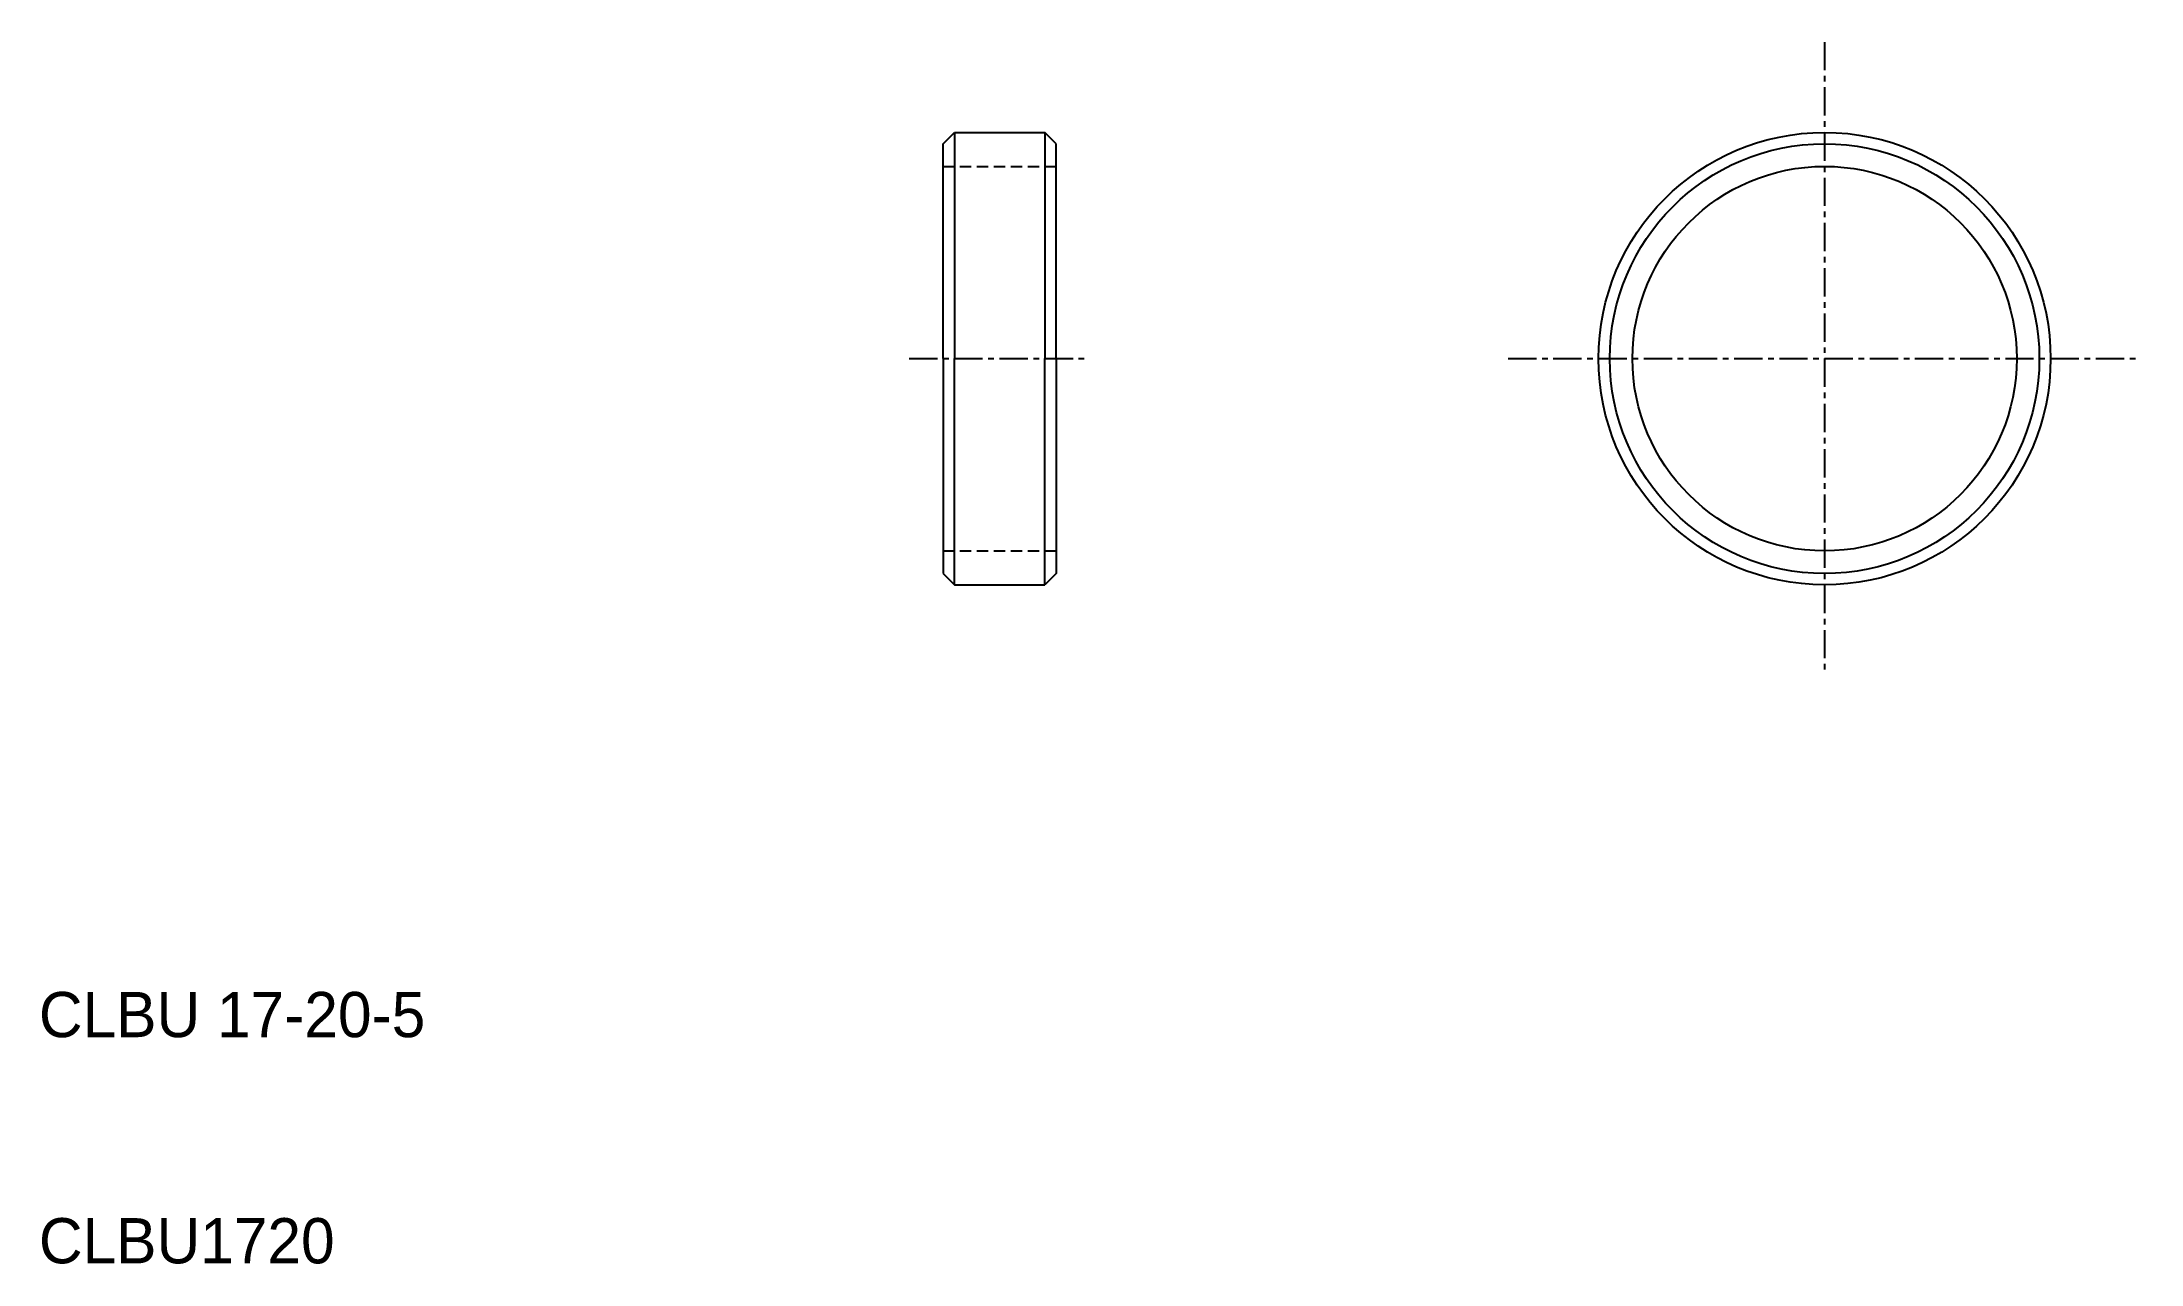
# Model space of a CAD drawing. Extents: x 10.1 to 103, y 10 to 64.
import ezdxf

# ---------------------------------------------------------------- set-up
doc = ezdxf.new("R2010")
doc.units = 0
doc.linetypes.add('CENTER', pattern=[2, 1.25, -0.25, 0.25, -0.25])
doc.linetypes.add('DASHED', pattern=[0.75, 0.5, -0.25])
doc.layers.get('0').update_dxf_attribs({"linetype": 'CONTINUOUS'})
doc.layers.add('CENTER', color=1, linetype='CENTER')

msp = doc.modelspace()

# ---------------------------------------------------------------- linework, layer by layer
at = {"color": 7, "linetype": 'CONTINUOUS'}
for p, q in [((50, 59.5), (50.5, 60)), ((50, 50), (50, 59.5)), ((50.5, 60), (54.5, 60)), ((50.5, 60), (50.5, 50)), ((54.5, 60), (54.5, 50)), ((55, 59.5), (54.5, 60)), ((55, 50), (55, 59.5)), ((50, 50), (50, 40.5)), ((50.5, 40), (50.5, 50)), ((54.5, 40), (54.5, 50)), ((55, 50), (55, 40.5)), ((50, 40.5), (50.5, 40)), ((50.5, 40), (54.5, 40)), ((55, 40.5), (54.5, 40))]:
    msp.add_line(p, q, dxfattribs=at)
at = {"color": 3, "linetype": 'DASHED'}
for p, q in [((50, 58.5), (55, 58.5)), ((50, 41.5), (55, 41.5))]:
    msp.add_line(p, q, dxfattribs=at)
at = {"color": 7, "linetype": 'CONTINUOUS'}
for radius in [10, 9.5, 8.5]:
    msp.add_circle((89, 50), radius, dxfattribs=at)
at = {"layer": 'CENTER'}
for p, q in [((89, 64), (89, 36)), ((48.5, 50), (56.5, 50)), ((75, 50), (103, 50))]:
    msp.add_line(p, q, dxfattribs=at)

# ---------------------------------------------------------------- texts
at = {"color": 7, "linetype": 'CONTINUOUS'}
for s, p in [('CLBU 17-20-5', (10, 20)), ('CLBU1720', (10, 10))]:
    msp.add_text(s, height=2, dxfattribs=at).set_placement(p)

doc.saveas('drawing.dxf')
